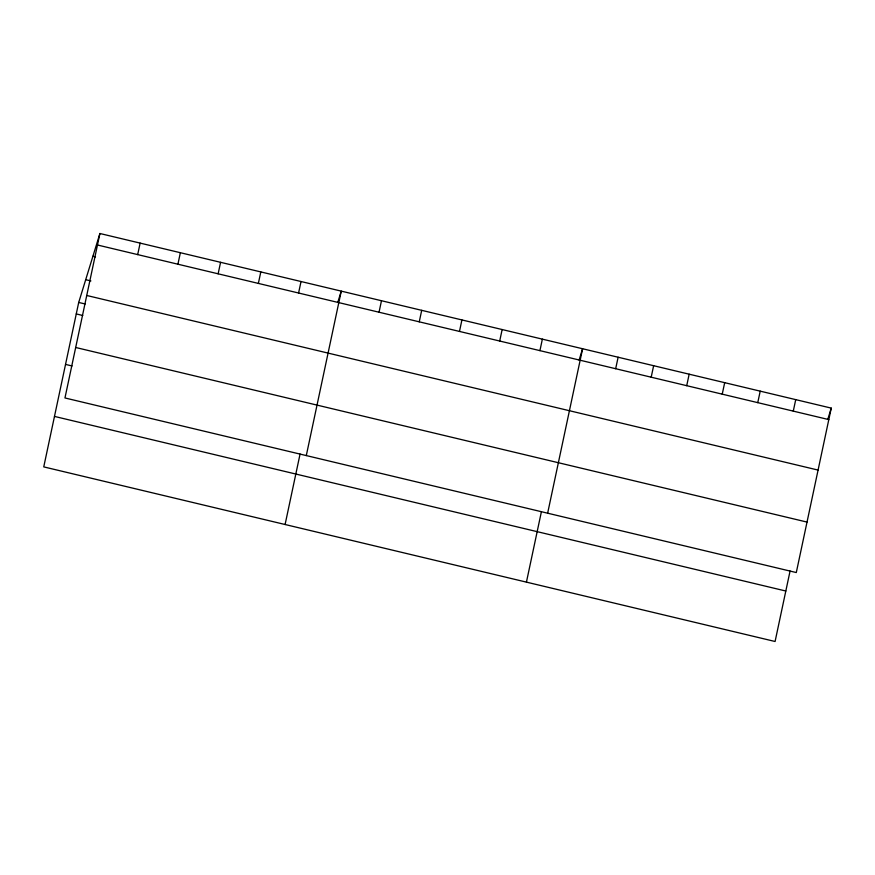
<?xml version="1.0" encoding="UTF-8"?>
<svg xmlns="http://www.w3.org/2000/svg" width="875" height="875" viewBox="0 0 875 875"><rect width="100%" height="100%" fill="white"/><g stroke="black" fill="none" stroke-linecap="round" stroke-linejoin="round"><path stroke-width="1.31" d="M99.914 233.505L64.958 397.961L796.294 572.556L831.25 408.111L99.914 233.505L78.706 302.444L43.75 466.889L775.086 641.495L790.07 571.014M137.692 254.603L140.131 243.108M177.92 264.206L180.359 252.711M218.137 273.809L220.577 262.314M258.366 283.413L260.805 271.917M298.583 293.016L301.033 281.52M285.097 524.508L300.07 454.027M306.294 455.58L341.25 291.123L337.75 302.498M379.039 312.222L381.478 300.727M419.256 321.825L421.695 310.33M459.484 331.428L461.923 319.933M499.702 341.031L502.152 329.536M539.93 350.634L542.369 339.139M526.433 582.127L541.417 511.645M547.641 513.198L582.597 348.742L579.097 360.117M615.672 368.714L618.122 357.23M651.197 377.202L653.636 365.706M686.722 385.678L689.161 374.183M722.236 394.155L724.686 382.67M757.761 402.642L760.211 391.147M793.286 411.119L795.725 399.623M827.75 419.486L831.25 408.111M97.464 245L828.811 419.606M92.914 256.255L95.506 256.878M85.706 279.694L90.891 280.93M86.734 295.477L818.081 470.083M78.706 302.444L85.192 303.986M76.267 313.928L82.753 315.481M75.688 347.484L807.023 522.08M65.538 364.405L72.023 365.958M54.48 416.413L785.816 591.019"/></g></svg>
